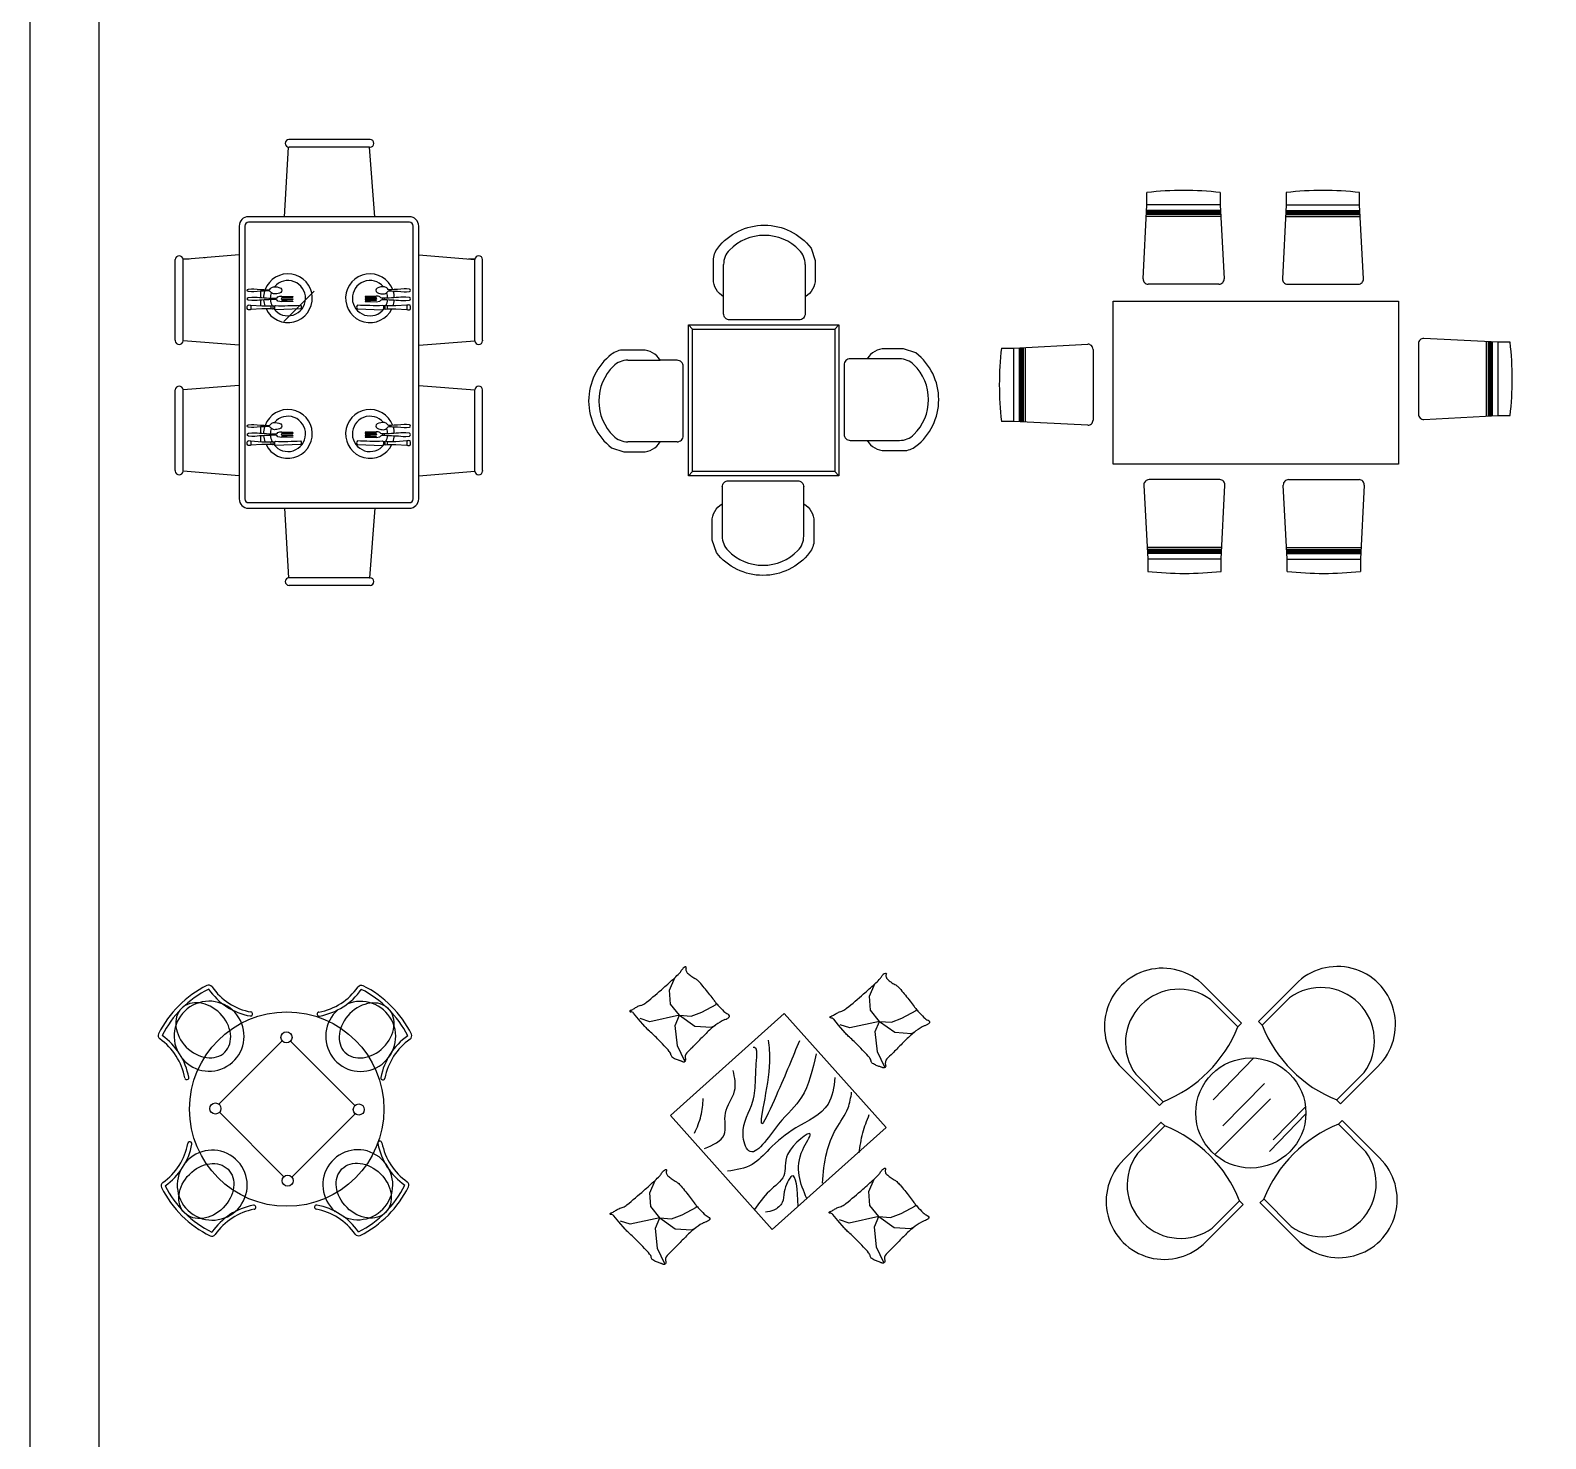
# Model space of a CAD drawing. Header units: inches. Extents: x 10.6 to 53.1, y 11.1 to 35.9.
# Drawn here: x 10.59 to 18.02, y 17.99 to 24.9 of the extents above; entities that cross this region are included whole.
import ezdxf

# ---------------------------------------------------------------- set-up
doc = ezdxf.new("R2010")
doc.units = ezdxf.units.IN
doc.header["$MEASUREMENT"] = 0
doc.layers.add('02', color=2, linetype='Continuous')
doc.layers.add('kadrbm', color=4, linetype='Continuous')

# ---------------------------------------------------------------- blocks, each defined once
blk = doc.blocks.new('kadrbm')
at = {"layer": 'kadrbm', "color": 4}
blk.add_lwpolyline([(0, 0), (0, 24.7972), (21, 24.7972), (21, 0), (0, 0)], close=True, dxfattribs=at)
blk.add_lwpolyline([(20.6631, 0.3257), (20.6631, 24.4603), (0.3369, 24.4603), (0.3369, 0.3257), (20.6631, 0.3257)], dxfattribs=at)

msp = doc.modelspace()

# ---------------------------------------------------------------- linework, layer by layer
at = {"layer": '02'}
for p, q in [((11.8323, 23.9877), (11.8517, 24.3288)), ((12.2527, 24.3666), (11.8545, 24.3666)), ((11.8577, 24.3283), (11.8547, 24.3284)), ((11.8576, 24.3285), (11.8576, 24.3283)), ((12.2497, 24.3283), (11.8576, 24.3283)), ((12.2497, 24.3283), (12.2527, 24.3284)), ((12.2749, 23.9877), (12.2497, 24.3283)), ((16.0636, 24.0466, -0.3429), (16.0636, 24.1066, -0.3429)), ((16.4236, 24.1066, -0.3429), (16.4236, 24.0466, -0.3429)), ((16.7473, 24.1066, -0.3429), (16.7473, 24.0466, -0.3429)), ((17.1073, 24.0466, -0.3429), (17.1073, 24.1066, -0.3429)), ((16.0449, 23.6828, -0.3429), (16.0636, 24.0466, -0.3429)), ((16.4236, 24.0466, -0.3429), (16.0636, 24.0466, -0.3429)), ((16.425, 24.0187, -0.3429), (16.0636, 24.0187, -0.3429)), ((16.4236, 24.0466, -0.3429), (16.4423, 23.6828, -0.3429)), ((16.7473, 24.0466, -0.3429), (16.7287, 23.6828, -0.3429)), ((16.7459, 24.0187, -0.3429), (17.1073, 24.0187, -0.3429)), ((16.7473, 24.0466, -0.3429), (17.1073, 24.0466, -0.3429)), ((17.126, 23.6828, -0.3429), (17.1073, 24.0466, -0.3429)), ((11.6103, 23.9421), (11.6103, 22.6037)), ((11.6376, 23.9421), (11.6376, 22.6037)), ((12.4452, 23.9877), (11.6559, 23.9877)), ((12.4452, 23.9603), (11.6559, 23.9603)), ((12.4634, 22.6037), (12.4634, 23.9421)), ((12.4908, 22.6037), (12.4908, 23.9421)), ((16.4265, 23.9891, -0.3429), (16.0607, 23.9891, -0.3429)), ((16.426, 23.999, -0.3429), (16.0612, 23.999, -0.3429)), ((16.4257, 24.0055, -0.3429), (16.0615, 24.0055, -0.3429)), ((16.4254, 24.0121, -0.3429), (16.0618, 24.0121, -0.3429)), ((16.7444, 23.9891, -0.3429), (17.1103, 23.9891, -0.3429)), ((16.7449, 23.999, -0.3429), (17.1098, 23.999, -0.3429)), ((16.7452, 24.0055, -0.3429), (17.1094, 24.0055, -0.3429)), ((16.7456, 24.0121, -0.3429), (17.1091, 24.0121, -0.3429)), ((11.6103, 23.8001), (11.3347, 23.7778)), ((12.4908, 23.8001), (12.7664, 23.7778)), ((11.2963, 23.7746), (11.2965, 23.7776)), ((11.2964, 23.3826), (11.2964, 23.7747)), ((11.2965, 23.7747), (11.2964, 23.7747)), ((11.3655, 23.7803), (11.3344, 23.7803)), ((11.3347, 23.3795), (11.3347, 23.7778)), ((11.4409, 23.7844), (11.4409, 23.7864)), ((12.6602, 23.7844), (12.6602, 23.7864)), ((12.7667, 23.7803), (12.7356, 23.7803)), ((12.7664, 23.3795), (12.7664, 23.7778)), ((12.8047, 23.7746), (12.8046, 23.7776)), ((12.8046, 23.7747), (12.8047, 23.7747)), ((12.8047, 23.3826), (12.8047, 23.7747)), ((16.4173, 23.6566, -0.3429), (16.0699, 23.6566, -0.3429)), ((16.7536, 23.6566, -0.3429), (17.101, 23.6566, -0.3429)), ((11.7147, 23.622), (11.7147, 23.5913)), ((11.7147, 23.5782), (11.7147, 23.5504)), ((11.7473, 23.6296), (11.7473, 23.6238)), ((11.7563, 23.6296), (11.7563, 23.6238)), ((11.7776, 23.5814), (11.7776, 23.5882)), ((11.7897, 23.5882), (11.7897, 23.5814)), ((11.9788, 23.6234), (11.8288, 23.4734)), ((12.3113, 23.5882), (12.3113, 23.5814)), ((12.3234, 23.5814), (12.3234, 23.5882)), ((12.3448, 23.6296), (12.3448, 23.6238)), ((12.3537, 23.6296), (12.3537, 23.6238)), ((15.8982, 23.5738, -0.3429), (17.2982, 23.5738, -0.3429)), ((15.8982, 22.7738, -0.3429), (15.8982, 23.5738, -0.3429)), ((17.2982, 23.5738, -0.3429), (17.2982, 22.7738, -0.3429)), ((11.6676, 23.5534), (11.6676, 23.5323)), ((11.7653, 23.5499), (11.7653, 23.5358)), ((11.7759, 23.5499), (11.7759, 23.5358)), ((11.7829, 23.5499), (11.7829, 23.5358)), ((12.3182, 23.5499), (12.3182, 23.5358)), ((12.3252, 23.5499), (12.3252, 23.5358)), ((12.3358, 23.5499), (12.3358, 23.5358)), ((12.4334, 23.5534), (12.4334, 23.5323)), ((13.8138, 23.4569), (13.8338, 23.4369)), ((14.533, 23.4369), (14.553, 23.4569)), ((11.2963, 23.3826), (11.2965, 23.3795)), ((11.6103, 23.3572), (11.3345, 23.3795)), ((11.4409, 23.3709), (11.4409, 23.373)), ((12.4908, 23.3572), (12.7665, 23.3795)), ((12.8047, 23.3826), (12.8046, 23.3795)), ((15.4095, 23.3436, -0.3429), (15.7732, 23.3623, -0.3429)), ((15.4505, 23.3457, -0.3429), (15.4505, 22.9815, -0.3429)), ((15.4571, 23.3461, -0.3429), (15.4571, 22.9812, -0.3429)), ((15.4669, 23.3466, -0.3429), (15.4669, 22.9807, -0.3429)), ((17.396, 23.366, -0.3429), (17.396, 23.0187, -0.3429)), ((17.786, 23.3724, -0.3429), (17.4223, 23.391, -0.3429)), ((17.7286, 23.3753, -0.3429), (17.7286, 23.0094, -0.3429)), ((17.7384, 23.3748, -0.3429), (17.7384, 23.0099, -0.3429)), ((17.745, 23.3745, -0.3429), (17.745, 23.0103, -0.3429)), ((17.7515, 23.3741, -0.3429), (17.7515, 23.0106, -0.3429)), ((17.7581, 23.3738, -0.3429), (17.7581, 23.0124, -0.3429)), ((17.846, 23.3724, -0.3429), (17.786, 23.3724, -0.3429)), ((17.786, 23.3724, -0.3429), (17.786, 23.0124, -0.3429)), ((13.5166, 23.2839), (13.6752, 23.2839)), ((15.3495, 23.3436, -0.3429), (15.4095, 23.3436, -0.3429)), ((15.4095, 23.3436, -0.3429), (15.4095, 22.9836, -0.3429)), ((15.4374, 23.3451, -0.3429), (15.4374, 22.9836, -0.3429)), ((15.4439, 23.3454, -0.3429), (15.4439, 22.9819, -0.3429)), ((15.7995, 23.3373, -0.3429), (15.7995, 22.9899, -0.3429)), ((11.2963, 23.1352), (11.2965, 23.1382)), ((11.2965, 23.1352), (11.2964, 23.1352)), ((11.2964, 22.7432), (11.2964, 23.1352)), ((11.6103, 23.1607), (11.3347, 23.1383)), ((11.3347, 22.7401), (11.3347, 23.1384)), ((12.4908, 23.1607), (12.7664, 23.1383)), ((12.6602, 23.145), (12.6602, 23.1469)), ((12.7664, 22.7401), (12.7664, 23.1384)), ((12.8047, 23.1352), (12.8046, 23.1382)), ((12.8046, 23.1352), (12.8047, 23.1352)), ((12.8047, 22.7432), (12.8047, 23.1352)), ((15.4095, 22.9836, -0.3429), (15.3495, 22.9836, -0.3429)), ((15.7732, 22.965, -0.3429), (15.4095, 22.9836, -0.3429)), ((17.4223, 22.9937, -0.3429), (17.786, 23.0124, -0.3429)), ((17.786, 23.0124, -0.3429), (17.846, 23.0124, -0.3429)), ((11.7147, 22.9565), (11.7147, 22.9258)), ((11.7147, 22.9127), (11.7147, 22.8849)), ((11.7473, 22.9641), (11.7473, 22.9583)), ((11.7563, 22.9641), (11.7563, 22.9583)), ((11.7776, 22.9159), (11.7776, 22.9227)), ((11.7897, 22.9227), (11.7897, 22.9159)), ((12.3113, 22.9227), (12.3113, 22.9159)), ((12.3234, 22.9159), (12.3234, 22.9227)), ((12.3448, 22.9641), (12.3448, 22.9583)), ((12.3537, 22.9641), (12.3537, 22.9583)), ((11.6676, 22.8879), (11.6676, 22.8668)), ((11.7653, 22.8844), (11.7653, 22.8703)), ((11.7759, 22.8844), (11.7759, 22.8703)), ((11.7829, 22.8844), (11.7829, 22.8703)), ((12.3182, 22.8844), (12.3182, 22.8703)), ((12.3252, 22.8844), (12.3252, 22.8703)), ((12.3358, 22.8844), (12.3358, 22.8703)), ((12.4334, 22.8879), (12.4334, 22.8668)), ((13.7586, 22.8839), (13.5166, 22.8839)), ((17.2982, 22.7738, -0.3429), (15.8982, 22.7738, -0.3429)), ((11.2963, 22.7432), (11.2965, 22.7401)), ((11.6103, 22.7177), (11.3345, 22.7401)), ((12.4908, 22.7177), (12.7665, 22.7401)), ((12.8047, 22.7432), (12.8046, 22.7401)), ((13.8138, 22.7177), (13.8338, 22.7377)), ((14.533, 22.7377), (14.553, 22.7177)), ((16.4215, 22.6982, -0.3429), (16.0741, 22.6982, -0.3429)), ((16.7579, 22.6982, -0.3429), (17.1052, 22.6982, -0.3429)), ((13.9801, 22.6624), (13.9801, 22.4205)), ((14.3801, 22.4205), (14.3801, 22.6624)), ((16.0492, 22.6719, -0.3429), (16.0678, 22.3082, -0.3429)), ((16.4278, 22.3082, -0.3429), (16.4465, 22.6719, -0.3429)), ((16.7515, 22.3082, -0.3429), (16.7329, 22.6719, -0.3429)), ((17.1302, 22.6719, -0.3429), (17.1115, 22.3082, -0.3429)), ((11.6559, 22.5854), (12.4452, 22.5854)), ((11.6559, 22.558), (12.4452, 22.558)), ((11.8323, 22.558), (11.8517, 22.2169)), ((12.2749, 22.558), (12.2497, 22.2174)), ((16.4308, 22.3656, -0.3429), (16.0649, 22.3656, -0.3429)), ((16.4303, 22.3558, -0.3429), (16.0654, 22.3558, -0.3429)), ((16.4299, 22.3492, -0.3429), (16.0657, 22.3492, -0.3429)), ((16.4296, 22.3427, -0.3429), (16.0661, 22.3427, -0.3429)), ((16.4293, 22.3361, -0.3429), (16.0678, 22.3361, -0.3429)), ((16.4278, 22.3082, -0.3429), (16.0678, 22.3082, -0.3429)), ((16.0678, 22.3082, -0.3429), (16.0678, 22.2482, -0.3429)), ((16.4278, 22.2482, -0.3429), (16.4278, 22.3082, -0.3429)), ((16.7486, 22.3656, -0.3429), (17.1145, 22.3656, -0.3429)), ((16.7491, 22.3558, -0.3429), (17.114, 22.3558, -0.3429)), ((16.7494, 22.3492, -0.3429), (17.1137, 22.3492, -0.3429)), ((16.7498, 22.3427, -0.3429), (17.1133, 22.3427, -0.3429)), ((16.7501, 22.3361, -0.3429), (17.1115, 22.3361, -0.3429)), ((16.7515, 22.2482, -0.3429), (16.7515, 22.3082, -0.3429)), ((16.7515, 22.3082, -0.3429), (17.1115, 22.3082, -0.3429)), ((17.1115, 22.3082, -0.3429), (17.1115, 22.2482, -0.3429)), ((12.2527, 22.1791), (11.8545, 22.1791)), ((11.8577, 22.2174), (11.8547, 22.2173)), ((12.2497, 22.2174), (11.8576, 22.2174)), ((11.8576, 22.2173), (11.8576, 22.2174)), ((12.2497, 22.2174), (12.2527, 22.2173)), ((13.7218, 20.1944), (13.7471, 20.2553)), ((14.7033, 20.1646), (14.7286, 20.2254)), ((16.6104, 20.0408), (16.7937, 20.224)), ((13.7266, 20.1266), (13.7218, 20.1944)), ((14.7081, 20.0967), (14.7033, 20.1646)), ((16.5282, 20.0324), (16.3449, 20.2157)), ((16.5098, 20.0141), (16.3752, 20.1487)), ((16.7634, 20.1571), (16.6288, 20.0224)), ((13.5697, 20.0527), (13.5454, 20.0814)), ((14.2845, 20.0799), (13.7255, 19.5799)), ((13.7706, 20.0715), (13.7266, 20.1266)), ((13.8284, 20.0672), (13.8799, 20.0868)), ((13.8799, 20.0868), (13.9502, 20.1242)), ((13.9502, 20.1242), (13.9511, 20.1299)), ((14.7846, 19.5209), (14.2845, 20.0799)), ((14.7521, 20.0416), (14.7081, 20.0967)), ((14.8614, 20.057), (14.9317, 20.0943)), ((14.9317, 20.0943), (14.9326, 20.1001)), ((13.6011, 20.0156), (13.5697, 20.0527)), ((13.6246, 20.0398), (13.5777, 20.0549)), ((13.7706, 20.0715), (13.6246, 20.0398)), ((13.7493, 20.0212), (13.7706, 20.0715)), ((13.7599, 19.9219), (13.7493, 20.0212)), ((13.7706, 20.0715), (13.8459, 20.0179)), ((13.7706, 20.0715), (13.8284, 20.0672)), ((13.8459, 20.0179), (13.9273, 20.0126)), ((13.9273, 20.0126), (13.9447, 20.0212)), ((14.6061, 20.01), (14.5592, 20.0251)), ((14.7521, 20.0416), (14.6061, 20.01)), ((14.7308, 19.9913), (14.7521, 20.0416)), ((14.7521, 20.0416), (14.8274, 19.988)), ((14.7521, 20.0416), (14.8099, 20.0373)), ((14.8099, 20.0373), (14.8614, 20.057)), ((16.5286, 20.033), (16.5103, 20.0147)), ((16.6288, 20.0224), (16.6104, 20.0408)), ((11.5106, 19.6352), (11.821, 19.9461)), ((11.8621, 19.9446), (12.1783, 19.6288)), ((14.7414, 19.8921), (14.7308, 19.9913)), ((14.8274, 19.988), (14.9087, 19.9827)), ((14.9087, 19.9827), (14.9262, 19.9913)), ((13.796, 19.8469), (13.7599, 19.9219)), ((14.7775, 19.817), (14.7414, 19.8921)), ((16.5884, 19.8618), (16.3888, 19.6572)), ((16.1249, 19.6292), (15.9417, 19.8125)), ((16.0086, 19.7822), (16.1433, 19.6475)), ((16.9953, 19.6559), (17.13, 19.7905)), ((17.0137, 19.6375), (17.1969, 19.8208)), ((16.4366, 19.5294), (16.6412, 19.7371)), ((16.1433, 19.6475), (16.1249, 19.6292)), ((16.6703, 19.661), (16.3971, 19.3878)), ((17.0142, 19.6371), (16.9959, 19.6554)), ((11.5135, 19.5954), (11.8297, 19.2797)), ((12.1791, 19.5884), (11.8688, 19.2776)), ((13.7255, 19.5799), (14.2256, 19.0209)), ((16.665, 19.4031), (16.8433, 19.5875)), ((16.8417, 19.6229), (16.6827, 19.4598)), ((17.0037, 19.5369), (17.022, 19.5553)), ((17.022, 19.5553), (17.2053, 19.372)), ((14.2256, 19.0209), (14.7846, 19.5209)), ((16.1333, 19.5469), (15.95, 19.3636)), ((16.1516, 19.5286), (16.017, 19.3939)), ((16.1327, 19.5474), (16.151, 19.529)), ((17.1384, 19.4023), (17.0037, 19.5369)), ((13.6252, 19.2007), (13.6505, 19.2615)), ((14.6996, 19.2069), (14.7249, 19.2678)), ((13.63, 19.1328), (13.6252, 19.2007)), ((14.7043, 19.139), (14.6996, 19.2069)), ((13.674, 19.0777), (13.63, 19.1328)), ((13.7833, 19.0931), (13.8536, 19.1304)), ((13.8536, 19.1304), (13.8545, 19.1362)), ((14.7483, 19.084), (14.7043, 19.139)), ((14.8577, 19.0993), (14.928, 19.1367)), ((14.928, 19.1367), (14.9289, 19.1424)), ((16.5365, 19.1437), (16.3532, 18.9604)), ((16.3835, 19.0273), (16.5182, 19.162)), ((16.5182, 19.162), (16.5365, 19.1437)), ((16.6183, 19.1515), (16.6367, 19.1698)), ((16.6188, 19.152), (16.8021, 18.9688)), ((16.6371, 19.1704), (16.7718, 19.0357)), ((13.528, 19.0461), (13.4811, 19.0611)), ((13.674, 19.0777), (13.528, 19.0461)), ((13.6527, 19.0274), (13.674, 19.0777)), ((13.674, 19.0777), (13.7493, 19.0241)), ((13.674, 19.0777), (13.7318, 19.0734)), ((13.7318, 19.0734), (13.7833, 19.0931)), ((14.6023, 19.0523), (14.5554, 19.0674)), ((14.7483, 19.084), (14.6023, 19.0523)), ((14.7271, 19.0336), (14.7483, 19.084)), ((14.7377, 18.9344), (14.7271, 19.0336)), ((14.7483, 19.084), (14.8237, 19.0304)), ((14.7483, 19.084), (14.8062, 19.0797)), ((14.8062, 19.0797), (14.8577, 19.0993)), ((14.905, 19.0251), (14.9225, 19.0336)), ((13.6633, 18.9282), (13.6527, 19.0274)), ((13.7493, 19.0241), (13.8306, 19.0188)), ((13.8306, 19.0188), (13.8481, 19.0274)), ((14.8237, 19.0304), (14.905, 19.0251)), ((13.6993, 18.8531), (13.6633, 18.9282)), ((14.7737, 18.8594), (14.7377, 18.9344))]:
    msp.add_line(p, q, dxfattribs=at)
for points in [[(13.9868, 23.5955, -0.267949), (13.9368, 23.6821), (13.9368, 23.7728, -0.166731), (13.9578, 23.8341, -0.489206), (14.4157, 23.8341), (14.4368, 23.7728), (14.4368, 23.6821, -0.267949), (14.3868, 23.5955)], [(14.3868, 23.7541), (14.3868, 23.5121, -0.414214), (14.3568, 23.4821), (14.0168, 23.4821, -0.414214), (13.9868, 23.5121), (13.9868, 23.7541)], [(11.6555, 23.5917), (11.6729, 23.5935), (11.6868, 23.5935, 0.012883), (11.7776, 23.5882), (11.7897, 23.5882, 0.236068), (11.8003, 23.5952, -0.098033), (11.8194, 23.5988), (11.8736, 23.597), (11.8736, 23.5952), (11.8194, 23.5935), (11.8194, 23.5917), (11.8736, 23.59), (11.8736, 23.5882), (11.8177, 23.5864), (11.8159, 23.5847), (11.8177, 23.5831), (11.8736, 23.5814), (11.8736, 23.5796), (11.8194, 23.5779), (11.8194, 23.5761), (11.8736, 23.5743), (11.8736, 23.5726), (11.8194, 23.5708), (11.8003, 23.5743, 0.236068), (11.7897, 23.5814), (11.7776, 23.5814, 0.012883), (11.6868, 23.5761), (11.6729, 23.5761), (11.6555, 23.5779, -0.761905), (11.6555, 23.5917, -0.027392)], [(12.4455, 23.5917), (12.4282, 23.5935), (12.4143, 23.5935, -0.012883), (12.3234, 23.5882), (12.3113, 23.5882, -0.236068), (12.3008, 23.5952, 0.098033), (12.2816, 23.5988), (12.2275, 23.597), (12.2275, 23.5952), (12.2816, 23.5935), (12.2816, 23.5917), (12.2275, 23.59), (12.2275, 23.5882), (12.2834, 23.5864), (12.2852, 23.5847), (12.2834, 23.5831), (12.2275, 23.5814), (12.2275, 23.5796), (12.2816, 23.5779), (12.2816, 23.5761), (12.2275, 23.5743), (12.2275, 23.5726), (12.2816, 23.5708), (12.3008, 23.5743, -0.236068), (12.3113, 23.5814), (12.3234, 23.5814, -0.012883), (12.4143, 23.5761), (12.4282, 23.5761), (12.4455, 23.5779, 0.761905), (12.4455, 23.5917, 0.027392)], [(13.7586, 22.8839, 0.414214), (13.7886, 22.9139), (13.7886, 23.2539, 0.414214), (13.7586, 23.2839), (13.6752, 23.2839, 0.267949), (13.5886, 23.3339), (13.498, 23.3339, 0.166731), (13.4366, 23.3129, 0.489206), (13.4366, 22.855), (13.498, 22.8339), (13.5886, 22.8339, 0.267949), (13.6752, 22.8839)], [(14.8503, 23.2906), (14.6083, 23.2906, 0.414214), (14.5783, 23.2606), (14.5783, 22.9206, 0.414214), (14.6083, 22.8906), (14.8503, 22.8906)], [(14.6917, 22.8906, 0.267949), (14.7783, 22.8406), (14.8689, 22.8406, 0.166731), (14.9303, 22.8617, 0.489206), (14.9303, 23.3196), (14.8689, 23.3406), (14.7783, 23.3406, 0.267949), (14.6917, 23.2906)], [(11.6555, 22.9262), (11.6729, 22.928), (11.6868, 22.928, 0.012883), (11.7776, 22.9227), (11.7897, 22.9227, 0.236068), (11.8003, 22.9297, -0.098033), (11.8194, 22.9332), (11.8736, 22.9315), (11.8736, 22.9297), (11.8194, 22.928), (11.8194, 22.9262), (11.8736, 22.9244), (11.8736, 22.9227), (11.8177, 22.9209), (11.8159, 22.9192), (11.8177, 22.9176), (11.8736, 22.9159), (11.8736, 22.9141), (11.8194, 22.9123), (11.8194, 22.9106), (11.8736, 22.9088), (11.8736, 22.9071), (11.8194, 22.9053), (11.8003, 22.9088, 0.236068), (11.7897, 22.9159), (11.7776, 22.9159, 0.012883), (11.6868, 22.9106), (11.6729, 22.9106), (11.6555, 22.9123, -0.761905), (11.6555, 22.9262, -0.027392)], [(12.4455, 22.9262), (12.4282, 22.928), (12.4143, 22.928, -0.012883), (12.3234, 22.9227), (12.3113, 22.9227, -0.236068), (12.3008, 22.9297, 0.098033), (12.2816, 22.9332), (12.2275, 22.9315), (12.2275, 22.9297), (12.2816, 22.928), (12.2816, 22.9262), (12.2275, 22.9244), (12.2275, 22.9227), (12.2834, 22.9209), (12.2852, 22.9192), (12.2834, 22.9176), (12.2275, 22.9159), (12.2275, 22.9141), (12.2816, 22.9123), (12.2816, 22.9106), (12.2275, 22.9088), (12.2275, 22.9071), (12.2816, 22.9053), (12.3008, 22.9088, -0.236068), (12.3113, 22.9159), (12.3234, 22.9159, -0.012883), (12.4143, 22.9106), (12.4282, 22.9106), (12.4455, 22.9123, 0.761905), (12.4455, 22.9262, 0.027392)], [(13.9801, 22.6624, -0.414214), (14.0101, 22.6924), (14.3501, 22.6924, -0.414214), (14.3801, 22.6624)], [(14.3801, 22.5791, -0.267949), (14.4301, 22.4924), (14.4301, 22.4018, -0.166731), (14.409, 22.3405, -0.489206), (13.9512, 22.3405), (13.9301, 22.4018), (13.9301, 22.4924, -0.267949), (13.9801, 22.5791)]]:
    msp.add_lwpolyline(points, format="xyb", dxfattribs=at)
for points in [[(11.6702, 23.6341), (11.6821, 23.6341, 0.013852), (11.7473, 23.6296), (11.7563, 23.6296, 0.321801), (11.7636, 23.6349, -0.220637), (11.7783, 23.6438, -0.151079), (11.8137, 23.6371, -0.601255), (11.8137, 23.6164, -0.098298), (11.7888, 23.6089, -0.173345), (11.7681, 23.6141, -0.127575), (11.7621, 23.6208, 0.108886), (11.7563, 23.6238), (11.7473, 23.6238, 0.013852), (11.6821, 23.6193), (11.6702, 23.6193), (11.6554, 23.6208, -0.903848), (11.6554, 23.6326)], [(12.4309, 23.6341), (12.4189, 23.6341, -0.013852), (12.3537, 23.6296), (12.3448, 23.6296, -0.321801), (12.3375, 23.6349, 0.220637), (12.3227, 23.6438, 0.151079), (12.2874, 23.6371, 0.601255), (12.2874, 23.6164, 0.098298), (12.3123, 23.6089, 0.173345), (12.333, 23.6141, 0.127575), (12.339, 23.6208, -0.108886), (12.3448, 23.6238), (12.3537, 23.6238, -0.013852), (12.4189, 23.6193), (12.4309, 23.6193), (12.4457, 23.6208, 0.903848), (12.4457, 23.6326)], [(11.6518, 23.5534, -0.204141), (11.6676, 23.5534), (11.7218, 23.5499), (11.7653, 23.5499), (11.7724, 23.5517), (11.7759, 23.5499), (11.7829, 23.5499), (11.788, 23.5517, 0.015744), (11.9103, 23.5534, -0.538165), (11.9103, 23.5358), (11.788, 23.5308), (11.7829, 23.5358), (11.7759, 23.5358), (11.7724, 23.5341), (11.7653, 23.5358), (11.7218, 23.5358), (11.6676, 23.5323, -0.204141), (11.6518, 23.5323), (11.65, 23.5376), (11.65, 23.5482)], [(12.4493, 23.5534, 0.204141), (12.4334, 23.5534), (12.3793, 23.5499), (12.3358, 23.5499), (12.3287, 23.5517), (12.3252, 23.5499), (12.3182, 23.5499), (12.3131, 23.5517, -0.015744), (12.1908, 23.5534, 0.538165), (12.1908, 23.5358), (12.3131, 23.5308), (12.3182, 23.5358), (12.3252, 23.5358), (12.3287, 23.5341), (12.3358, 23.5358), (12.3793, 23.5358), (12.4334, 23.5323, 0.204141), (12.4493, 23.5323), (12.451, 23.5376), (12.451, 23.5482)], [(11.6702, 22.9686), (11.6821, 22.9686, 0.013852), (11.7473, 22.9641), (11.7563, 22.9641, 0.321801), (11.7636, 22.9693, -0.220637), (11.7783, 22.9783, -0.151079), (11.8137, 22.9716, -0.601255), (11.8137, 22.9508, -0.098298), (11.7888, 22.9434, -0.173345), (11.7681, 22.9486, -0.127575), (11.7621, 22.9553, 0.108886), (11.7563, 22.9583), (11.7473, 22.9583, 0.013852), (11.6821, 22.9538), (11.6702, 22.9538), (11.6554, 22.9553, -0.903848), (11.6554, 22.9671)], [(12.4309, 22.9686), (12.4189, 22.9686, -0.013852), (12.3537, 22.9641), (12.3448, 22.9641, -0.321801), (12.3375, 22.9693, 0.220637), (12.3227, 22.9783, 0.151079), (12.2874, 22.9716, 0.601255), (12.2874, 22.9508, 0.098298), (12.3123, 22.9434, 0.173345), (12.333, 22.9486, 0.127575), (12.339, 22.9553, -0.108886), (12.3448, 22.9583), (12.3537, 22.9583, -0.013852), (12.4189, 22.9538), (12.4309, 22.9538), (12.4457, 22.9553, 0.903848), (12.4457, 22.9671)], [(11.6518, 22.8879, -0.204141), (11.6676, 22.8879), (11.7218, 22.8844), (11.7653, 22.8844), (11.7724, 22.8862), (11.7759, 22.8844), (11.7829, 22.8844), (11.788, 22.8862, 0.015744), (11.9103, 22.8879, -0.538165), (11.9103, 22.8703), (11.788, 22.8653), (11.7829, 22.8703), (11.7759, 22.8703), (11.7724, 22.8686), (11.7653, 22.8703), (11.7218, 22.8703), (11.6676, 22.8668, -0.204141), (11.6518, 22.8668), (11.65, 22.8721), (11.65, 22.8826)], [(12.4493, 22.8879, 0.204141), (12.4334, 22.8879), (12.3793, 22.8844), (12.3358, 22.8844), (12.3287, 22.8862), (12.3252, 22.8844), (12.3182, 22.8844), (12.3131, 22.8862, -0.015744), (12.1908, 22.8879, 0.538165), (12.1908, 22.8703), (12.3131, 22.8653), (12.3182, 22.8703), (12.3252, 22.8703), (12.3287, 22.8686), (12.3358, 22.8703), (12.3793, 22.8703), (12.4334, 22.8668, 0.204141), (12.4493, 22.8668), (12.451, 22.8721), (12.451, 22.8826)], [(14.9698, 20.0605, 0.101392), (14.9899, 20.0469, -0.223768), (14.9976, 20.0385, -0.25558), (14.9967, 20.0341, -0.081563), (14.9867, 20.0255, -0.071805), (14.9741, 20.0202, 0.069985), (14.9611, 20.0148, 0.03546), (14.9211, 19.987, 0.029432), (14.8776, 19.9477, 0.001554), (14.8573, 19.9269, -0.00152), (14.8366, 19.9056, -0.004735), (14.815, 19.884, 0.00382), (14.7881, 19.8573, 0.296001), (14.7818, 19.8267, -0.649774), (14.7687, 19.8135, -0.02319), (14.764, 19.8155, 0.0288), (14.7601, 19.8172, 0.005727), (14.7535, 19.8194, -0.004358), (14.7448, 19.8224, -0.027528), (14.7271, 19.8297, -0.046214), (14.7172, 19.8355, -0.194121), (14.7101, 19.847, 0.133719), (14.7019, 19.8644, 0.011505), (14.6772, 19.892, 0.008882), (14.6438, 19.9264, 0.012426), (14.5987, 19.9692, -0.033612), (14.5826, 19.9857), (14.5512, 20.0229), (14.5269, 20.0515, 0.224341), (14.5125, 20.058, -0.722772), (14.5102, 20.0647, -0.103513), (14.5129, 20.066, 0.053465), (14.5184, 20.068, 0.030109), (14.5348, 20.0773, -0.031436), (14.5505, 20.0861, -0.05324), (14.5619, 20.0902, 0.05518), (14.5729, 20.0941, 0.056271), (14.5905, 20.1054, 0.0108), (14.6734, 20.1757, 0.00456), (14.7286, 20.2254, 0.01125), (14.7503, 20.2463, 0.069394), (14.7608, 20.2603, -0.079756), (14.7703, 20.2723, -0.106399), (14.7805, 20.2784, -0.328642), (14.7845, 20.2771, -0.299547), (14.7847, 20.2715, 0.189917), (14.7833, 20.2634, 0.033518), (14.7856, 20.2554, 0.075627), (14.7873, 20.2522, 0.053489), (14.7919, 20.2473, 0.017838), (14.8076, 20.2347, 0.038394), (14.8277, 20.222, -0.059529), (14.8404, 20.2133, -0.035943), (14.8562, 20.1971, -0.011245), (14.9015, 20.1411, -0.006203), (14.9212, 20.115, 0.010783), (14.9326, 20.1001, 0.019485), (14.94, 20.0916, 0.005062)], [(13.8917, 19.0966, 0.101392), (13.9118, 19.083, -0.223768), (13.9195, 19.0745, -0.25558), (13.9186, 19.0702, -0.081563), (13.9085, 19.0616, -0.071805), (13.8959, 19.0563, 0.069985), (13.883, 19.0509, 0.03546), (13.8429, 19.0231, 0.029432), (13.7994, 18.9838, 0.001554), (13.7792, 18.963, -0.00152), (13.7584, 18.9417, -0.004735), (13.7368, 18.9201, 0.00382), (13.71, 18.8934, 0.296001), (13.7037, 18.8628, -0.649774), (13.6906, 18.8496, -0.02319), (13.6858, 18.8516, 0.0288), (13.682, 18.8533, 0.005727), (13.6754, 18.8555, -0.004358), (13.6667, 18.8585, -0.027528), (13.6489, 18.8657, -0.046214), (13.6391, 18.8716, -0.194121), (13.632, 18.8831, 0.133719), (13.6237, 18.9005, 0.011505), (13.5991, 18.9281, 0.008882), (13.5657, 18.9625, 0.012426), (13.5205, 19.0053, -0.033612), (13.5045, 19.0218), (13.473, 19.059), (13.4488, 19.0876, 0.224341), (13.4344, 19.0941, -0.722772), (13.4321, 19.1008, -0.103513), (13.4348, 19.1021, 0.053465), (13.4403, 19.1041, 0.030109), (13.4566, 19.1134, -0.031436), (13.4724, 19.1222, -0.05324), (13.4838, 19.1263, 0.05518), (13.4947, 19.1302, 0.056271), (13.5124, 19.1415, 0.0108), (13.5953, 19.2118, 0.00456), (13.6505, 19.2615, 0.01125), (13.6722, 19.2824, 0.069394), (13.6827, 19.2964, -0.079756), (13.6921, 19.3084, -0.106399), (13.7023, 19.3145, -0.328642), (13.7063, 19.3132, -0.299547), (13.7066, 19.3076, 0.189917), (13.7052, 19.2994, 0.033518), (13.7075, 19.2915, 0.075627), (13.7092, 19.2883, 0.053489), (13.7138, 19.2834, 0.017838), (13.7295, 19.2708, 0.038394), (13.7496, 19.2581, -0.059529), (13.7622, 19.2494, -0.035943), (13.778, 19.2332, -0.011245), (13.8234, 19.1772, -0.006203), (13.8431, 19.1511, 0.010783), (13.8545, 19.1362, 0.019485), (13.8619, 19.1277, 0.005062)], [(14.9661, 19.1028, 0.101392), (14.9862, 19.0892, -0.223768), (14.9939, 19.0808, -0.25558), (14.993, 19.0764, -0.081563), (14.9829, 19.0679, -0.071805), (14.9703, 19.0626, 0.069985), (14.9574, 19.0572, 0.03546), (14.9173, 19.0294, 0.029432), (14.8738, 18.99, 0.001554), (14.8536, 18.9692, -0.00152), (14.8328, 18.948, -0.004735), (14.8112, 18.9264, 0.00382), (14.7844, 18.8996, 0.296001), (14.7781, 18.8691, -0.649774), (14.765, 18.8558, -0.02319), (14.7602, 18.8579, 0.0288), (14.7564, 18.8595, 0.005727), (14.7498, 18.8618, -0.004358), (14.741, 18.8647, -0.027528), (14.7233, 18.872, -0.046214), (14.7135, 18.8778, -0.194121), (14.7063, 18.8893, 0.133719), (14.6981, 18.9067, 0.011505), (14.6735, 18.9343, 0.008882), (14.6401, 18.9688, 0.012426), (14.5949, 19.0116, -0.033612), (14.5789, 19.0281), (14.5474, 19.0652), (14.5232, 19.0939, 0.224341), (14.5088, 19.1004, -0.722772), (14.5065, 19.1071, -0.103513), (14.5092, 19.1084, 0.053465), (14.5146, 19.1104, 0.030109), (14.531, 19.1196, -0.031436), (14.5467, 19.1284, -0.05324), (14.5581, 19.1325, 0.05518), (14.5691, 19.1365, 0.056271), (14.5868, 19.1477, 0.0108), (14.6697, 19.218, 0.00456), (14.7249, 19.2678, 0.01125), (14.7466, 19.2887, 0.069394), (14.7571, 19.3027, -0.079756), (14.7665, 19.3147, -0.106399), (14.7767, 19.3207, -0.328642), (14.7807, 19.3194, -0.299547), (14.781, 19.3139, 0.189917), (14.7796, 19.3057, 0.033518), (14.7818, 19.2977, 0.075627), (14.7836, 19.2945, 0.053489), (14.7882, 19.2896, 0.017838), (14.8039, 19.2771, 0.038394), (14.824, 19.2644, -0.059529), (14.8366, 19.2556, -0.035943), (14.8524, 19.2395, -0.011245), (14.8978, 19.1835, -0.006203), (14.9174, 19.1573, 0.010783), (14.9289, 19.1424, 0.019485), (14.9363, 19.1339, 0.005062)]]:
    msp.add_lwpolyline(points, format="xyb", close=True, dxfattribs=at)
for points in [[(14.553, 22.7177), (13.8138, 22.7177), (13.8138, 23.4569), (14.553, 23.4569)], [(14.533, 22.7377), (13.8338, 22.7377), (13.8338, 23.4369), (14.533, 23.4369)]]:
    msp.add_lwpolyline(points, close=True, dxfattribs=at)
for centre, radius in [((11.8437, 19.611), 0.4767), ((11.8422, 19.9631), 0.0272), ((16.5735, 19.5922), 0.27), ((11.4936, 19.6139), 0.0272), ((12.1969, 19.609), 0.0272), ((11.8483, 19.2598), 0.0272)]:
    msp.add_circle(centre, radius, dxfattribs=at)
for centre, radius, start, end in [((11.8555, 24.3475), 0.0191, 92.09493, 267.50882), ((12.2519, 24.3475), 0.0191, 272.49118, 87.90507), ((16.2436, 22.4916, -0.3429), 1.625, 83.64034, 96.35966), ((16.9273, 22.4916, -0.3429), 1.625, 83.64034, 96.35966), ((11.6559, 23.9421), 0.0456, 90, 180), ((11.6559, 23.9421), 0.0182, 90, 180), ((12.4452, 23.9421), 0.0456, 0, 90), ((12.4452, 23.9421), 0.0182, 0, 90), ((14.1868, 23.6561), 0.24, 44.41531, 135.58469), ((11.3156, 23.7768), 0.0191, 2.09493, 177.50883), ((12.7855, 23.7768), 0.0191, 2.49117, 177.90507), ((14.0868, 23.7541), 0.1, 135.58469, 180), ((14.2868, 23.7541), 0.1, 0, 44.41531), ((11.8492, 23.5881), 0.1195, 205.93242, 159.43099), ((11.8492, 23.5881), 0.0865, 217.16735, 139.58227), ((12.2519, 23.5881), 0.1195, 20.56901, 334.06758), ((12.2519, 23.5881), 0.0865, 40.41773, 322.83265), ((16.0699, 23.6816, -0.3429), 0.025, 177.06433, 270), ((16.4173, 23.6816, -0.3429), 0.025, 270, 2.93567), ((16.7536, 23.6816, -0.3429), 0.025, 177.06433, 270), ((17.101, 23.6816, -0.3429), 0.025, 270, 2.93567), ((11.8492, 23.5881), 0.1195, 162.88323, 178.89742), ((11.8492, 23.5881), 0.1195, 184.27054, 198.6319), ((11.8492, 23.5881), 0.0865, 161.93652, 179.57188), ((11.8492, 23.5881), 0.0865, 184.80898, 205.16238), ((12.2519, 23.5881), 0.0865, 334.83762, 355.19102), ((12.2519, 23.5881), 0.0865, 0.42812, 18.06348), ((12.2519, 23.5881), 0.1195, 341.3681, 355.72946), ((12.2519, 23.5881), 0.1195, 1.10258, 17.11677), ((11.3156, 23.3804), 0.0191, 182.49117, 357.90507), ((12.7855, 23.3804), 0.0191, 182.09493, 357.50883), ((15.7745, 23.3373, -0.3429), 0.025, 0, 92.93567), ((17.421, 23.366, -0.3429), 0.025, 87.06433, 180), ((16.231, 23.1924, -0.3429), 1.625, 353.64034, 6.35966), ((13.5166, 23.1839), 0.1, 90, 134.41531), ((14.8503, 23.1906), 0.1, 45.58469, 90), ((16.9645, 23.1636, -0.3429), 1.625, 173.64034, 186.35966), ((13.6146, 23.0839), 0.24, 134.41531, 225.58469), ((14.7523, 23.0906), 0.24, 314.41531, 45.58469), ((11.3156, 23.1374), 0.0191, 2.09493, 177.50883), ((12.7855, 23.1374), 0.0191, 2.49117, 177.90507), ((11.8492, 22.9226), 0.1195, 205.93242, 159.43099), ((11.8492, 22.9226), 0.0865, 217.16735, 139.58227), ((12.2519, 22.9226), 0.1195, 20.56901, 334.06758), ((12.2519, 22.9226), 0.0865, 40.41773, 322.83265), ((15.7745, 22.9899, -0.3429), 0.025, 267.06433, 0), ((17.421, 23.0187, -0.3429), 0.025, 180, 272.93567), ((11.8492, 22.9226), 0.1195, 162.88323, 178.89742), ((11.8492, 22.9226), 0.1195, 184.27054, 198.6319), ((11.8492, 22.9226), 0.0865, 161.93652, 179.57188), ((11.8492, 22.9226), 0.0865, 184.80898, 205.16238), ((12.2519, 22.9226), 0.0865, 334.83762, 355.19102), ((12.2519, 22.9226), 0.0865, 0.42812, 18.06348), ((12.2519, 22.9226), 0.1195, 341.3681, 355.72946), ((12.2519, 22.9226), 0.1195, 1.10258, 17.11677), ((13.5166, 22.9839), 0.1, 225.58469, 270), ((14.8503, 22.9906), 0.1, 270, 314.41531), ((11.3156, 22.7409), 0.0191, 182.49117, 357.90507), ((12.7855, 22.7409), 0.0191, 182.09493, 357.50883), ((16.0741, 22.6732, -0.3429), 0.025, 90, 182.93567), ((16.4215, 22.6732, -0.3429), 0.025, 357.06433, 90), ((16.7579, 22.6732, -0.3429), 0.025, 90, 182.93567), ((17.1052, 22.6732, -0.3429), 0.025, 357.06433, 90), ((11.6559, 22.6037), 0.0456, 180, 270), ((11.6559, 22.6037), 0.0182, 180, 270), ((12.4452, 22.6037), 0.0456, 270, 0), ((12.4452, 22.6037), 0.0182, 270, 0), ((14.0801, 22.4205), 0.1, 180, 224.41531), ((14.2801, 22.4205), 0.1, 315.58469, 0), ((14.1801, 22.5184), 0.24, 224.41531, 315.58469), ((16.2478, 23.8632, -0.3429), 1.625, 263.64034, 276.35966), ((16.9315, 23.8632, -0.3429), 1.625, 263.64034, 276.35966), ((11.8555, 22.1982), 0.0191, 92.49118, 267.90507), ((12.2519, 22.1982), 0.0191, 272.09493, 87.50882), ((13.8214, 20.2669), 0.0481, 132.78332, 151.0235), ((13.8079, 20.2815), 0.0282, 108.48975, 132.78332), ((13.8001, 20.3049), 0.00355, 35.71896, 108.48975), ((13.8129, 20.2956), 0.0113, 149.01729, 192.03072), ((13.7989, 20.304), 0.00504, 329.01729, 35.71896), ((16.1404, 20.0169), 0.2851, 44.18628, 225.81372), ((16.9982, 20.0253), 0.2851, 314.18628, 135.81372), ((10.9903, 23.2568), 4.0754, 311.52173, 312.56678), ((13.2941, 20.7485), 0.6697, 312.56678, 315.14503), ((13.7239, 20.3209), 0.0634, 315.14503, 331.0235), ((13.8622, 20.3061), 0.0617, 192.03072, 199.70949), ((13.8156, 20.2894), 0.0122, 199.70949, 217.00902), ((13.831, 20.301), 0.0315, 217.00902, 229.25604), ((13.9942, 20.4905), 0.2816, 229.25604, 233.34374), ((13.9187, 20.389), 0.1552, 233.34374, 242.13858), ((13.8159, 20.1946), 0.0648, 48.5116, 62.13858), ((13.7547, 20.1254), 0.1572, 40.27771, 48.5116), ((12.6521, 19.191), 1.6024, 37.70065, 40.27771), ((11.6876, 19.7429), 0.5298, 116.46064, 153.36183), ((11.6876, 19.7429), 0.5098, 116.46064, 153.36183), ((11.4599, 20.1974), 0.0216, 38.29279, 112.9474), ((11.722, 20.381), 0.3185, 214.77955, 259.5551), ((11.722, 20.381), 0.2985, 214.77955, 259.5551), ((11.9482, 20.3809), 0.2985, 280.26736, 325.04291), ((11.9482, 20.3809), 0.3185, 280.26736, 325.04291), ((12.2097, 20.1965), 0.0216, 66.87507, 141.52967), ((11.9806, 19.7427), 0.5098, 26.46064, 63.36183), ((11.9806, 19.7427), 0.5298, 26.46064, 63.36183), ((12.024, 22.0893), 2.516, 309.04658, 311.52173), ((12.8768, 19.3647), 1.3185, 36.27912, 37.70065), ((16.2208, 19.9366), 0.2624, 53.95807, 216.04193), ((16.9178, 19.9449), 0.2624, 323.95807, 126.04193), ((11.4626, 19.9686), 0.1717, 220.55863, 203.43326), ((11.6661, 20.0776), 0.01, 259.5551, 79.5551), ((12.0031, 20.0774), 0.01, 100.26736, 280.26736), ((12.2063, 19.9677), 0.1717, 130.55863, 113.43326), ((13.531, 20.0916), 0.00373, 127.42216, 270.85549), ((13.5332, 20.0887), 0.00736, 103.78291, 127.42216), ((13.5313, 20.0695), 0.0184, 40.27771, 90.85549), ((13.525, 20.1223), 0.0272, 283.78291, 296.02447), ((13.4683, 20.2384), 0.1564, 296.02447, 302.92292), ((13.6313, 19.9867), 0.1435, 115.72059, 122.92292), ((13.5937, 20.0646), 0.057, 103.53039, 115.72059), ((13.568, 20.1716), 0.0531, 283.53039, 296.1638), ((13.5503, 20.2077), 0.0933, 296.1638, 309.04658), ((14.2914, 20.403), 0.4363, 216.27912, 218.75035), ((14.0633, 20.2199), 0.1438, 218.75035, 223.21538), ((15.5104, 21.5796), 2.1295, 223.21538, 224.37541), ((14.0315, 20.1326), 0.0604, 224.37541, 247.53358), ((14.0033, 20.0644), 0.0134, 17.08087, 67.53358), ((13.7319, 20.1264), 0.1715, 220.27771, 227.9782), ((14.2521, 19.628), 0.4989, 128.79086, 135.53431), ((14.1551, 19.7488), 0.344, 120.66745, 128.79086), ((14.0053, 20.0013), 0.0504, 104.65411, 120.66745), ((13.9804, 20.0964), 0.0479, 284.65411, 301.08246), ((13.9842, 20.0903), 0.0407, 301.08246, 319.73397), ((14.0117, 20.067), 0.00464, 319.73397, 17.08087), ((15.8988, 20.2585), 0.6581, 291.80412, 338.19588), ((17.2398, 20.2669), 0.6581, 201.80412, 248.19588), ((11.2338, 19.972), 0.0216, 156.87507, 231.52967), ((11.0494, 19.7105), 0.2985, 10.26736, 55.04291), ((11.0494, 19.7105), 0.3185, 10.26736, 55.04291), ((12.6187, 19.7083), 0.3185, 124.77955, 169.5551), ((12.6187, 19.7083), 0.2985, 124.77955, 169.5551), ((12.4351, 19.9704), 0.0216, 308.29279, 22.9474), ((12.7789, 19.0688), 1.2522, 45.13058, 47.9782), ((12.7103, 18.9999), 1.3495, 43.09508, 45.13058), ((12.7038, 21.0652), 1.613, 314.45688, 315.54209), ((10.3708, 23.3544), 4.8815, 315.54209, 315.89045), ((17.2294, 16.7058), 4.6707, 135.53431, 135.89045), ((13.1084, 19.3723), 0.8043, 40.45845, 43.09508), ((13.6925, 19.8705), 0.0367, 9.99305, 40.45845), ((13.7464, 19.88), 0.0181, 189.99305, 233.9358), ((13.7722, 19.9154), 0.0619, 233.9358, 244.51978), ((13.8205, 20.0167), 0.1741, 244.51978, 250.82714), ((13.9368, 20.3513), 0.5284, 250.82714, 251.82593), ((13.7908, 19.8529), 0.0102, 249.22861, 21.28772), ((13.8271, 19.867), 0.0287, 135.33247, 201.28772), ((15.5688, 18.1453), 2.4777, 134.45688, 135.33247), ((13.6766, 19.5585), 0.306, 70.51349, 71.82593), ((13.7666, 19.8129), 0.0362, 63.91483, 70.51349), ((13.807, 19.8955), 0.0557, 243.91483, 249.22861), ((11.3529, 19.7654), 0.01, 190.26736, 10.26736), ((12.3153, 19.7642), 0.01, 169.5551, 349.5551), ((15.9072, 18.9176), 0.6581, 21.80412, 68.19588), ((17.2481, 18.9259), 0.6581, 111.80412, 158.19588), ((11.0643, 19.4956), 0.2985, 305.0481, 349.82365), ((11.0643, 19.4956), 0.3185, 305.0481, 349.82365), ((11.4779, 19.2382), 0.1717, 156.65775, 139.53238), ((11.3679, 19.4411), 0.01, 349.82365, 169.82365), ((12.1921, 19.2402), 0.1717, 246.65775, 229.53238), ((12.3008, 19.4439), 0.01, 10.5359, 190.5359), ((12.6041, 19.5003), 0.3185, 190.5359, 235.31145), ((12.6041, 19.5003), 0.2985, 190.5359, 235.31145), ((16.1488, 19.1592), 0.2851, 134.18628, 315.81372), ((16.2291, 19.2395), 0.2624, 143.95807, 306.04193), ((16.9262, 19.2479), 0.2624, 233.95807, 36.04193), ((17.0065, 19.1675), 0.2851, 224.18628, 45.81372), ((11.2491, 19.2344), 0.0216, 128.56134, 203.21594), ((11.7025, 19.4642), 0.5298, 206.72918, 243.63037), ((11.7025, 19.4642), 0.5098, 206.72918, 243.63037), ((11.9661, 19.4649), 0.5098, 296.72918, 333.63037), ((11.9661, 19.4649), 0.5298, 296.72918, 333.63037), ((12.4209, 19.2379), 0.0216, 337.14361, 51.79821), ((11.738, 18.8262), 0.3185, 100.5359, 145.31145), ((11.738, 18.8262), 0.2985, 100.5359, 145.31145), ((11.6815, 19.1295), 0.01, 280.5359, 100.5359), ((11.9892, 19.1302), 0.01, 79.82365, 259.82365), ((11.9347, 18.8266), 0.2985, 35.0481, 79.82365), ((11.9347, 18.8266), 0.3185, 35.0481, 79.82365), ((11.4756, 19.0094), 0.0216, 247.14361, 321.79821), ((12.1959, 19.0114), 0.0216, 218.56134, 293.21594)]:
    msp.add_arc(centre, radius, start, end, dxfattribs=at)
at = {"layer": '02', "extrusion": (0, 0, -1)}
for centre, major_axis in [((11.4335, 19.9978), (0.1066, -0.107)), ((12.2355, 19.9968), (-0.107, -0.1066))]:
    msp.add_ellipse(centre, major_axis=major_axis, ratio=0.772727, dxfattribs=at)
at = {"layer": '02'}
for centre, major_axis in [((11.4488, 19.2089), (0.1065, 0.1071)), ((12.2214, 19.2111), (-0.1071, 0.1065))]:
    msp.add_ellipse(centre, major_axis=major_axis, ratio=0.772727, dxfattribs=at)
for points in [[(14.3585, 19.9467), (14.2444, 19.676), (14.1775, 19.5412), (14.2141, 19.8426), (14.2068, 19.9486)], [(14.4408, 19.8828), (14.3694, 19.669), (14.2565, 19.5368), (14.1106, 19.4064), (14.0821, 19.4871), (14.1307, 19.6493), (14.1432, 19.7542), (14.1494, 19.866), (14.1388, 19.9128), (14.1322, 19.9132)], [(13.8934, 19.4184), (13.9896, 19.4857), (13.9954, 19.5909), (14.0411, 19.7005), (14.0335, 19.7999)], [(14.5332, 19.7655), (14.4996, 19.6354), (14.3413, 19.5189), (14.21, 19.414), (14.1267, 19.3395), (14.006, 19.3066)], [(13.8448, 19.4937), (13.8759, 19.5778), (13.8872, 19.6629)], [(14.4714, 19.2477), (14.493, 19.3983), (14.5391, 19.5145), (14.5976, 19.6168), (14.6151, 19.6949)], [(14.6513, 19.396), (14.67, 19.494), (14.7014, 19.5846)], [(14.395, 19.1724), (14.3749, 19.4114), (14.4122, 19.4885), (14.3011, 19.3892), (14.282, 19.2846), (14.2118, 19.2094), (14.1382, 19.1185)], [(14.3533, 19.1351), (14.3215, 19.2825), (14.2842, 19.2054), (14.2747, 19.1531), (14.233, 19.1158), (14.1928, 19.1049)]]:
    msp.add_spline(points, degree=3, dxfattribs=at)

# ---------------------------------------------------------------- block references
at = {"layer": 'kadrbm'}
msp.add_blockref('kadrbm', (10.5853, 11.0876), dxfattribs=at)

doc.saveas('drawing.dxf')
